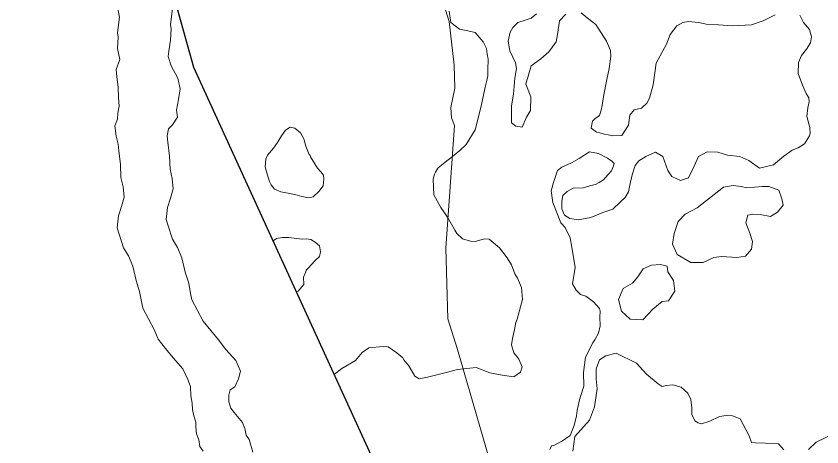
# Model space of a CAD drawing. Header units: metres. Extents: x 4652992 to 4879070, y 2074171 to 2309877.
# Drawn here: x 4653908 to 4654008.5, y 2309013.5 to 2309067.3 of the extents above; entities that cross this region are included whole.
import ezdxf

# ---------------------------------------------------------------- set-up
doc = ezdxf.new("R2010")
doc.units = ezdxf.units.M
doc.header["$MEASUREMENT"] = 0
doc.linetypes.add('DGN Style 3', pattern=[92.779933, 66.271381, -26.508552])
for name, color, linetype, lineweight in [('Level 2', 6, 'Continuous', 0), ('Level 20', 30, 'DGN Style 3', 0), ('Level 40', 1, 'Continuous', 0)]:
    doc.layers.add(name, color=color, linetype=linetype, lineweight=lineweight)
doc.layers.add('Limite', color=38, linetype='Continuous', lineweight=0, plot=False)

msp = doc.modelspace()

# ---------------------------------------------------------------- linework, layer by layer
at = {"layer": 'Level 2'}
for points in [[(4653931.344511, 2309012.948988, 1205.489), (4653930.942466, 2309013.510497, 1205.489), (4653930.804845, 2309014.333292, 1205.389), (4653930.496526, 2309015.084284, 1205.389), (4653930.437637, 2309016.017366, 1205.389), (4653930.422257, 2309016.571193, 1205.389), (4653930.17485, 2309017.361402, 1205.389), (4653930.022316, 2309018.157783, 1205.389), (4653929.971391, 2309018.929593, 1205.389), (4653929.789029, 2309019.8449, 1205.389), (4653929.758363, 2309020.993606, 1205.389), (4653929.419958, 2309021.872292, 1205.389), (4653928.820436, 2309023.213524, 1205.389), (4653927.594768, 2309024.600074, 1205.189), (4653926.651606, 2309025.769511, 1204.9557), (4653925.708444, 2309026.938947, 1204.7223), (4653925.23564, 2309028.120488, 1204.489), (4653924.519467, 2309029.449607, 1204.289), (4653923.803293, 2309030.778726, 1204.089), (4653923.605756, 2309031.835864, 1203.889), (4653923.408219, 2309032.893002, 1203.689), (4653922.968448, 2309034.25493, 1203.689), (4653922.563907, 2309036.037383, 1203.589), (4653922.001605, 2309037.321615, 1203.589), (4653921.384391, 2309038.354742, 1203.589), (4653920.859494, 2309040.052445, 1203.589), (4653920.611171, 2309040.84552, 1203.589), (4653920.776166, 2309042.344484, 1203.489), (4653921.134511, 2309043.503159, 1203.489), (4653921.492855, 2309044.661833, 1203.489), (4653921.354244, 2309045.957737, 1203.489), (4653921.082212, 2309047.125362, 1203.489), (4653921.004571, 2309048.740469, 1203.289), (4653920.802926, 2309050.472784, 1203.289), (4653920.716253, 2309051.283095, 1203.289), (4653920.501826, 2309052.266396, 1203.289), (4653920.334202, 2309053.560651, 1203.289), (4653920.62873, 2309054.40702, 1203.289), (4653920.672341, 2309055.163054, 1203.289), (4653920.843816, 2309056.041091, 1203.139), (4653920.787346, 2309057.126574, 1202.989), (4653920.733165, 2309058.407881, 1202.389), (4653920.553784, 2309059.690096, 1202.389), (4653920.475208, 2309060.621209, 1202.389), (4653920.929387, 2309061.869759, 1202.389), (4653920.655091, 2309063.239238, 1202.389), (4653920.750515, 2309064.643425, 1202.389), (4653920.659123, 2309065.191953, 1202.389), (4653920.90286, 2309067.14219, 1201.889), (4653920.652257, 2309068.413687, 1201.889)], [(4653927.494333, 2309068.198552, 1201.889), (4653927.250596, 2309066.248315, 1202.389), (4653927.341988, 2309065.699787, 1202.389), (4653927.246564, 2309064.2956, 1202.389), (4653927.050502, 2309062.914017, 1202.389), (4653926.957966, 2309062.248399, 1202.389), (4653927.331033, 2309061.056065, 1202.389), (4653928.163242, 2309059.549796, 1202.389), (4653928.477577, 2309058.210238, 1202.989), (4653928.245867, 2309056.877315, 1203.139), (4653928.014156, 2309055.544392, 1203.289), (4653928.140087, 2309054.672536, 1203.289), (4653927.507519, 2309053.706697, 1203.289), (4653927.023968, 2309053.182057, 1203.289), (4653926.837368, 2309052.327354, 1203.289), (4653926.924041, 2309051.517042, 1203.289), (4653927.125686, 2309049.784727, 1203.289), (4653927.203327, 2309048.16962, 1203.489), (4653927.475359, 2309047.001995, 1203.489), (4653927.61397, 2309045.706092, 1203.489), (4653927.255626, 2309044.547417, 1203.489), (4653926.897281, 2309043.388743, 1203.489), (4653926.732286, 2309041.889778, 1203.589), (4653926.980609, 2309041.096704, 1203.589), (4653927.505506, 2309039.399001, 1203.589), (4653928.12272, 2309038.365874, 1203.589), (4653928.685022, 2309037.081642, 1203.589), (4653929.089563, 2309035.299188, 1203.689), (4653929.529334, 2309033.93726, 1203.689), (4653929.726871, 2309032.880122, 1203.889), (4653929.924408, 2309031.822984, 1204.089), (4653930.640582, 2309030.493865, 1204.289), (4653931.356755, 2309029.164746, 1204.489), (4653932.299917, 2309027.995309, 1204.7223), (4653933.243079, 2309026.825873, 1204.9557), (4653934.186241, 2309025.656436, 1205.189), (4653935.411909, 2309024.269886, 1205.389), (4653936.011431, 2309022.928654, 1205.389), (4653935.753516, 2309021.987678, 1205.389), (4653935.27345, 2309020.990837, 1205.389), (4653934.713423, 2309020.589539, 1205.389), (4653934.52113, 2309019.949175, 1205.389), (4653934.546377, 2309019.103048, 1205.389), (4653934.793784, 2309018.312838, 1205.389), (4653935.196007, 2309017.751056, 1205.389), (4653936.23973, 2309016.522132, 1205.389), (4653936.548049, 2309015.77114, 1205.389), (4653936.68567, 2309014.948345, 1205.489), (4653937.087715, 2309014.386837, 1205.489), (4653937.532166, 2309012.818318, 1205.489)]]:
    msp.add_polyline3d(points, dxfattribs=at)
at = {"layer": 'Level 20', "linetype": 'Continuous'}
msp.add_polyline3d([(4653960.753026, 2309070.777069, 1217.5), (4653962.037379, 2309066.593869, 1217.5), (4653962.670069, 2309061.171218, 1217.5), (4653962.739467, 2309058.299792, 1216.3), (4653962.225586, 2309055.880892, 1216.3), (4653962.346404, 2309054.564787, 1216.3), (4653962.698661, 2309053.626923, 1216.3), (4653961.631927, 2309038.314797, 1216.4), (4653961.857409, 2309029.464752, 1216.4), (4653963.057416, 2309025.651684, 1216.4), (4653967.820133, 2309009.257079, 1213.9)], dxfattribs=at)
at = {"layer": 'Level 40', "color": 3, "flags": 128}
for points, elevation in [([(4653945.586122, 2309048.270155), (4653946.038634, 2309047.817618), (4653946.347767, 2309047.397154), (4653946.397082, 2309046.934392), (4653946.315032, 2309046.099454), (4653945.755148, 2309045.371263), (4653945.062316, 2309044.722908), (4653944.484371, 2309044.600993), (4653943.661399, 2309044.734565), (4653943.050446, 2309044.921189), (4653942.142146, 2309045.124012), (4653941.032021, 2309045.321695), (4653940.250467, 2309045.646845), (4653939.818491, 2309046.195219), (4653939.615163, 2309046.642339), (4653939.223374, 2309047.834606), (4653939.061835, 2309048.473314), (4653939.16479, 2309049.404458), (4653939.375437, 2309049.909776), (4653940.121052, 2309050.797631), (4653940.623064, 2309051.488823), (4653941.108589, 2309052.334317), (4653941.610555, 2309053.025442), (4653942.193227, 2309053.397166), (4653942.766966, 2309053.268722), (4653943.496077, 2309052.703811), (4653943.886052, 2309051.963808), (4653944.138601, 2309051.053779), (4653944.240198, 2309050.830226), (4653944.561422, 2309050.005307), (4653944.683909, 2309049.877504), (4653944.74815, 2309049.712529), (4653945.586122, 2309048.270155)], 1210.246457), ([(4653989.339559, 2309035.350765), (4653990.041318, 2309034.246603), (4653990.181051, 2309032.923736), (4653989.404007, 2309031.719606), (4653988.614728, 2309031.637554), (4653987.464716, 2309030.688733), (4653986.224921, 2309029.329182), (4653984.617654, 2309029.429415), (4653983.552333, 2309030.442337), (4653983.184907, 2309031.902618), (4653983.735091, 2309033.24421), (4653984.91368, 2309033.92847), (4653985.601515, 2309034.722282), (4653986.243396, 2309035.698572), (4653987.286113, 2309036.154477), (4653988.420465, 2309036.245288), (4653989.237774, 2309036.062482), (4653989.339559, 2309035.350765)], 1254.4)]:
    msp.add_lwpolyline(points, dxfattribs=dict(at, elevation=elevation))
at = {"layer": 'Level 40', "color": 3}
for points in [[(4653952.9212, 2309011.1105, 1218.989), (4653951.067423, 2309015.162454, 1218.412907), (4653950.529706, 2309016.337788, 1218.245802), (4653950.529701, 2309016.337801, 1218.2458), (4653950.06284, 2309017.358285, 1218.100721), (4653947.700026, 2309022.52282, 1217.36649), (4653948.6588, 2309023.2481, 1217), (4653950.3515, 2309024.2738, 1217), (4653951.1999, 2309025.2766, 1217), (4653952.0273, 2309025.8635, 1217), (4653953.8111, 2309026.0277, 1217), (4653954.4257, 2309025.9612, 1217), (4653955.5236, 2309025.2269, 1217), (4653956.2352, 2309024.6068, 1218.8), (4653956.3911, 2309024.3624, 1218.8), (4653956.9918, 2309023.6, 1218.8), (4653957.7565, 2309022.3119, 1218.8), (4653958.3113, 2309021.9791, 1218.8), (4653959.3356, 2309022.1987, 1219.5), (4653961.6831, 2309022.7597, 1221.2), (4653963.0719, 2309023.1316, 1224.8), (4653965.4076, 2309023.3944, 1225.6), (4653967.1163, 2309022.7244, 1226.9), (4653968.668, 2309022.4209, 1230.6), (4653970.1248, 2309022.2335, 1231.7), (4653970.9365, 2309022.81, 1231.7), (4653971.1451, 2309023.4517, 1231.7), (4653970.7427, 2309024.4357, 1231.7), (4653970.473, 2309024.7709, 1231.7), (4653970.0867, 2309025.2009, 1231.7), (4653969.8294, 2309026.2215, 1231.7), (4653969.9359, 2309027.0236, 1231.7), (4653970.1795, 2309028.1393, 1231.7), (4653970.3657, 2309028.9925, 1231.7), (4653970.5314, 2309029.4373, 1231.7), (4653971.2066, 2309031.902, 1231.7), (4653971.0496, 2309033.3823, 1231.7), (4653970.545, 2309034.5273, 1231.7), (4653970.2528, 2309035.0743, 1231.7), (4653969.8135, 2309036.2049, 1231.7), (4653969.2923, 2309037.0888, 1231.0973), (4653968.3154, 2309038.3351, 1230.8), (4653967.0383, 2309039.4037, 1229.5), (4653966.4654, 2309039.4511, 1227.4), (4653966.0247, 2309039.3263, 1227.4), (4653965.2938, 2309039.1192, 1227.4), (4653964.7117, 2309039.1644, 1227.4), (4653963.6811, 2309039.4794, 1227.4), (4653962.9805, 2309040.1447, 1227.4), (4653962.7508, 2309040.5567, 1227.4), (4653962.4942, 2309041.0168, 1227.4), (4653961.8187, 2309042.1856, 1227.4), (4653960.9819, 2309043.3907, 1227.4), (4653960.1349, 2309044.9376, 1227.4), (4653960.0569, 2309046.9065, 1227.4), (4653960.1982, 2309047.5537, 1227.4), (4653960.3203, 2309047.774, 1227.4), (4653960.6169, 2309048.3085, 1227.4), (4653961.5373, 2309049.0357, 1227.4), (4653962.4576, 2309049.7629, 1227.4), (4653962.9215, 2309050.1294, 1227.4), (4653963.3778, 2309050.49, 1227.4), (4653964.1401, 2309051.2607, 1228.2), (4653965.301, 2309053.0864, 1229.4), (4653965.9934, 2309055.8593, 1231.4), (4653966.5855, 2309058.568, 1231.9871), (4653966.6994, 2309059.0892, 1232.1), (4653966.8575, 2309059.8131, 1232.1), (4653966.8551, 2309060.5732, 1232.1), (4653966.8955, 2309061.9143, 1232.1), (4653966.7851, 2309062.5807, 1232.1), (4653966.6777, 2309063.2292, 1232.1), (4653966.2743, 2309064.0796, 1232.1), (4653965.2643, 2309065.2355, 1232.1), (4653964.3819, 2309065.4343, 1232.1), (4653963.9379, 2309065.5342, 1232.1), (4653963.3388, 2309065.6692, 1232.1), (4653962.2581, 2309066.5036, 1232.1), (4653962.0576, 2309067.8996, 1232.1)], [(4653972.937, 2309067.5571, 1235.6), (4653972.2732, 2309067.021, 1235.6), (4653971.5362, 2309066.7757, 1235.6), (4653970.5862, 2309066.4884, 1234.6), (4653969.9738, 2309065.8713, 1232.8), (4653969.6345, 2309065.2597, 1232.8), (4653969.3912, 2309064.1448, 1232.8), (4653969.6054, 2309062.9269, 1232.8), (4653969.9851, 2309062.1535, 1232.8), (4653970.3138, 2309061.4603, 1232.8), (4653970.4321, 2309060.7457, 1232.8), (4653970.2398, 2309059.5507, 1232.8), (4653970.1558, 2309058.5377, 1232.8), (4653970.0718, 2309057.5248, 1232.8), (4653969.8223, 2309056.0675, 1232.8), (4653969.836, 2309053.932, 1232.8), (4653970.367, 2309053.5377, 1232.8), (4653971.1655, 2309053.4273, 1232.8), (4653971.6939, 2309054.6378, 1234.6), (4653972.2033, 2309055.4789, 1237.3), (4653972.2277, 2309057.1986, 1239.1), (4653971.5931, 2309058.7727, 1244.8), (4653972.2871, 2309061.0615, 1246.6), (4653973.4908, 2309061.941, 1246.6), (4653974.4875, 2309062.7994, 1246.6), (4653975.3758, 2309064.0882, 1246.6), (4653975.5729, 2309064.9913, 1246.6), (4653975.8105, 2309066.6975, 1246.6), (4653976.6001, 2309067.5345, 1246.6)], [(4654005.8186, 2309067.3836, 1276), (4654006.2734, 2309066.4981, 1276), (4654006.9889, 2309065.6189, 1276), (4654007.2448, 2309064.7133, 1276), (4654007.1439, 2309063.9538, 1276), (4654006.6452, 2309063.1538, 1276), (4654006.023, 2309062.3817, 1276), (4654005.6343, 2309061.4915, 1276), (4654005.5965, 2309060.1309, 1276), (4654006.1146, 2309058.6448, 1276), (4654006.604, 2309057.6216, 1276), (4654006.9414, 2309057.0892, 1276), (4654006.9699, 2309056.6265, 1276), (4654006.7936, 2309055.8188, 1276), (4654006.6866, 2309054.7349, 1276), (4654007.0329, 2309053.3532, 1276), (4654007.0689, 2309052.6281, 1276), (4654007.0011, 2309052.3175, 1276), (4654006.4002, 2309051.3449, 1276), (4654005.5717, 2309050.8145, 1276), (4654004.8592, 2309050.5187, 1276), (4654003.7911, 2309049.7814, 1276), (4654002.5179, 2309048.699, 1276), (4654000.7731, 2309048.3085, 1275.4), (4653999.4438, 2309049.2366, 1273.2), (4653998.2912, 2309049.7659, 1270.7), (4653996.7587, 2309049.9062, 1267.1), (4653995.5704, 2309050.2915, 1266), (4653994.2334, 2309050.3135, 1264.9), (4653993.1642, 2309049.7552, 1263.7), (4653992.6155, 2309048.557, 1262.4), (4653991.8931, 2309047.0614, 1262.4), (4653990.902, 2309046.7534, 1262.4), (4653989.8354, 2309047.2426, 1261.9), (4653989.3122, 2309047.9778, 1260.4), (4653988.6835, 2309049.7481, 1258.8), (4653987.7881, 2309050.2802, 1256.9), (4653986.5657, 2309049.7331, 1255.8), (4653985.7146, 2309049.1887, 1255.8), (4653985.2581, 2309048.6224, 1255.8), (4653984.8668, 2309047.4397, 1255.8), (4653984.6302, 2309046.3559, 1255.8), (4653984.4075, 2309045.3359, 1255.8), (4653983.9866, 2309044.6279, 1255.8), (4653983.4031, 2309044.09, 1255.8), (4653982.4682, 2309043.1627, 1255.8), (4653981.2099, 2309042.7332, 1254.1), (4653979.7324, 2309042.1323, 1251.1), (4653978.1232, 2309041.82, 1251.1), (4653977.087, 2309041.9847, 1251.1), (4653976.4402, 2309042.3986, 1251.1), (4653976.083, 2309043.2186, 1251.1), (4653976.0873, 2309044.1596, 1251.1), (4653976.2413, 2309044.8651, 1251.1), (4653976.7507, 2309045.3565, 1251.1), (4653977.5157, 2309045.7905, 1251.1), (4653978.7995, 2309045.8391, 1251.1), (4653979.7279, 2309046.1018, 1251.1), (4653980.2949, 2309046.2438, 1251.1), (4653980.7481, 2309046.4784, 1251.1), (4653981.2931, 2309046.827, 1251.1), (4653981.8302, 2309047.4464, 1251.1), (4653982.2754, 2309047.9519, 1251.1), (4653982.5431, 2309048.5644, 1251.1), (4653982.6131, 2309048.885, 1251.1), (4653982.3358, 2309049.149, 1251.1), (4653981.8171, 2309049.5345, 1251.1), (4653980.691, 2309050.1104, 1249.9), (4653979.5366, 2309050.3403, 1245.5), (4653978.241, 2309049.5041, 1243.2), (4653977.3116, 2309048.9656, 1243.2), (4653976.11, 2309048.4202, 1243.2), (4653975.5453, 2309048.0034, 1243.2), (4653975.0771, 2309046.4784, 1243.2), (4653974.7864, 2309045.4568, 1243.2), (4653974.9692, 2309043.996, 1240.9), (4653975.9751, 2309041.4558, 1240.9), (4653976.5226, 2309040.8567, 1240.9), (4653977.1224, 2309039.5651, 1240.9), (4653977.3483, 2309038.4254, 1240.9), (4653977.7496, 2309035.8666, 1240.3), (4653977.4395, 2309033.8243, 1240.3), (4653977.88, 2309033.0448, 1240.3), (4653978.4419, 2309032.5108, 1240.3), (4653979.0746, 2309032.3015, 1240.3), (4653980.0374, 2309031.6053, 1242.1), (4653980.8123, 2309030.7625, 1244.6), (4653980.8705, 2309030.4108, 1244.6), (4653980.8441, 2309029.6715, 1244.6), (4653980.8758, 2309028.5804, 1244.6), (4653980.6784, 2309027.676, 1244.6), (4653980.2236, 2309026.8289, 1244.6), (4653979.9459, 2309026.4843, 1244.6), (4653979.0579, 2309024.668, 1242.4), (4653978.8188, 2309022.7505, 1240.4), (4653978.8525, 2309021.0411, 1240.4), (4653978.4397, 2309019.7714, 1240.4), (4653978.2475, 2309019.2015, 1240.4), (4653977.9924, 2309018.0328, 1240.4), (4653977.9154, 2309017.3692, 1240.4), (4653977.6461, 2309016.1357, 1240.4), (4653977.1295, 2309014.8901, 1239.2), (4653976.1677, 2309014.2173, 1239.2), (4653975.0904, 2309013.6382, 1239.2), (4653974.7975, 2309013.6074, 1237.8909), (4653974.5947, 2309013.1462, 1229.9)], [(4653978.5259, 2309067.7089, 1246.6), (4653979.2625, 2309067.069, 1246.6), (4653980.3306, 2309066.2258, 1248.8), (4653981.6857, 2309064.1623, 1249.4), (4653982.1653, 2309062.9753, 1249.4), (4653982.2029, 2309062.2251, 1249.4), (4653982.0083, 2309060.7183, 1249.4), (4653981.7137, 2309059.3688, 1249.4), (4653981.3148, 2309057.2338, 1249.4), (4653981.1403, 2309056.127, 1249.4), (4653981.0141, 2309055.5486, 1249.4), (4653980.7958, 2309054.8562, 1249.4), (4653980.2355, 2309054.4428, 1249.4), (4653979.9094, 2309054.179, 1249.4), (4653979.777, 2309053.265, 1249.4), (4653980.4109, 2309052.7854, 1249.4), (4653980.7949, 2309052.6992, 1249.4), (4653981.4348, 2309052.5554, 1249.4), (4653981.8828, 2309052.4547, 1249.4), (4653982.4586, 2309052.3253, 1249.4), (4653983.5678, 2309052.3848, 1251.6), (4653984.4114, 2309053.6729, 1253.5), (4653984.5812, 2309054.8914, 1254.9), (4653985.1297, 2309055.5715, 1254.9), (4653986.0393, 2309055.7686, 1254.9), (4653986.7147, 2309056.42, 1254.9), (4653987.0446, 2309057.0153, 1254.9), (4653987.4912, 2309058.7183, 1260.2), (4653987.8795, 2309061.4144, 1265.9), (4653989.1449, 2309063.775, 1267.5), (4653989.607, 2309064.9897, 1267.5), (4653990.4307, 2309066.0567, 1267.5), (4653991.1796, 2309066.481, 1267.5), (4653991.8599, 2309066.5911, 1267.5), (4653993.2142, 2309066.4827, 1267.5), (4653994.0895, 2309066.2848, 1267.5), (4653995.6446, 2309066.197, 1267.5), (4653997.3925, 2309066.0871, 1269.4), (4653999.756, 2309066.2118, 1269.9), (4654001.2421, 2309066.6801, 1271.3), (4654002.7216, 2309067.4214, 1272.6)], [(4653999.540973, 2309040.158149, 1266.6), (4653999.909736, 2309039.142457, 1266.6), (4653999.778346, 2309038.154101, 1266.6), (4653999.003602, 2309037.309868, 1266.6), (4653997.950193, 2309037.121711, 1266.6), (4653996.016464, 2309037.267993, 1265.1), (4653995.059006, 2309037.142427, 1265.1), (4653993.73571, 2309036.503717, 1265.1), (4653992.213447, 2309036.504429, 1265.1), (4653990.482155, 2309037.487066, 1265.1), (4653989.923151, 2309038.802571, 1265.1), (4653990.1256, 2309040.117681, 1265.1), (4653990.62316, 2309041.621748, 1265.1), (4653991.498534, 2309042.530861, 1265.1), (4653992.979817, 2309043.336437, 1266.5), (4653996.256917, 2309045.896149, 1268.3), (4653997.486732, 2309046.127974, 1268.3), (4653998.467708, 2309045.992275, 1268.3), (4653999.190134, 2309045.829983, 1268.3), (4654001.105863, 2309046.015759, 1269.7), (4654001.942048, 2309045.996876, 1269.7), (4654003.188312, 2309045.547823, 1269.7), (4654003.537889, 2309044.455341, 1269.7), (4654003.699962, 2309043.658516, 1269.7), (4654003.008528, 2309042.799877, 1269.7), (4654002.129523, 2309042.236744, 1269.7), (4654000.861869, 2309042.486597, 1269.2), (4653999.915101, 2309042.55472, 1268.1), (4653999.313188, 2309042.400577, 1267.6), (4653999.039482, 2309041.474586, 1267.3), (4653999.540973, 2309040.158149, 1266.6)], [(4653942.95344, 2309032.897702, 1210.746457), (4653942.100932, 2309034.761075, 1210.746457), (4653940.070138, 2309039.199897, 1210.746457), (4653940.472877, 2309039.485098, 1210.746457), (4653941.252335, 2309039.61239, 1210.746457), (4653942.010827, 2309039.643989, 1210.746457), (4653943.7009, 2309039.405109, 1210.246457), (4653944.210173, 2309039.442145, 1210.246457), (4653944.794092, 2309039.362154, 1210.246457), (4653945.325727, 2309039.042888, 1210.246457), (4653945.873758, 2309038.569434, 1210.246457), (4653945.966396, 2309037.846235, 1210.246457), (4653945.841034, 2309037.271993, 1210.246457), (4653945.264747, 2309036.697839, 1210.246457), (4653944.471933, 2309035.820582, 1210.246457), (4653944.207648, 2309035.528147, 1210.246457), (4653944.165856, 2309035.336716, 1210.246457), (4653943.878987, 2309034.663094, 1210.746457), (4653943.882083, 2309033.759617, 1210.746457), (4653943.195597, 2309032.909272, 1210.746457), (4653942.95344, 2309032.897702, 1210.746457)], [(4653977.4751, 2309012.9234, 1245.8), (4653977.7145, 2309014.7766, 1245.8), (4653979.5345, 2309016.7979, 1246.8), (4653980.1626, 2309018.4739, 1249.5), (4653980.5056, 2309020.7073, 1252), (4653980.3718, 2309021.9712, 1252), (4653980.3943, 2309023.2005, 1252), (4653980.8075, 2309024.3427, 1252), (4653981.5697, 2309024.8312, 1252), (4653982.8788, 2309025.1979, 1252), (4653985.4189, 2309023.9345, 1253.7), (4653986.6722, 2309022.5689, 1256.3), (4653988.1244, 2309021.356, 1258.5), (4653988.6166, 2309021.0286, 1258.5), (4653989.1605, 2309021.1263, 1258.3), (4653989.9574, 2309021.227, 1258.3), (4653991.0014, 2309020.9389, 1258.3), (4653991.8355, 2309020.1972, 1258.3), (4653992.2127, 2309019.3904, 1258.3), (4653992.321, 2309018.3655, 1258.3), (4653992.3057, 2309017.5349, 1258.3), (4653992.6828, 2309016.7282, 1258.3), (4653993.1229, 2309016.4636, 1258.3), (4653993.5449, 2309016.3698, 1258.3), (4653994.5615, 2309016.6828, 1259.4), (4653995.7687, 2309017.2861, 1261.3), (4653996.6145, 2309017.3749, 1261.3), (4653997.3846, 2309017.3698, 1261.3), (4653998.3482, 2309016.9893, 1261.3), (4653999.4576, 2309014.8662, 1262.9), (4653999.7857, 2309014.014, 1264.7), (4654000.2563, 2309013.9843, 1266.1), (4654001.5282, 2309013.9378, 1266.7), (4654003.1546, 2309013.8473, 1267.6), (4654003.8101, 2309013.0973, 1267.6)], [(4654006.8863, 2309013.1603, 1272.1), (4654007.8269, 2309014.0718, 1273.3), (4654009.9973, 2309015.1, 1275.1), (4654011.4398, 2309015.1303, 1276.3), (4654012.0575, 2309014.9928, 1276.3), (4654012.7543, 2309015.2179, 1276.3), (4654013.3883, 2309015.4027, 1276.3), (4654014.3371, 2309015.3001, 1276.3), (4654015.248, 2309014.2825, 1276.3), (4654015.5528, 2309013.4544, 1276.3)]]:
    msp.add_polyline3d(points, dxfattribs=at)
at = {"layer": 'Limite', "color": 5, "linetype": 'Continuous', "lineweight": 30}
msp.add_polyline3d([(4653955.312695, 2309005.883194, 1206.354279), (4653950.529707, 2309016.337788, 1205.750311), (4653950.06284, 2309017.358285, 1205.658297), (4653930.158071, 2309060.865261, 1203.063251), (4653922.348812, 2309088.90936, 1200.606398), (4653927.529388, 2309113.633545, 1199.235113), (4653921.748569, 2309130.394248, 1198.661607), (4653911.533812, 2309154.000424, 1198.3065), (4653907.175538, 2309197.878906, 1194.477983), (4653912.020248, 2309221.793293, 1192.773219), (4653909.145574, 2309253.684952, 1192.712931), (4653850.456799, 2309331.198435, 1190.119761)], dxfattribs=at)

doc.saveas('drawing.dxf')
